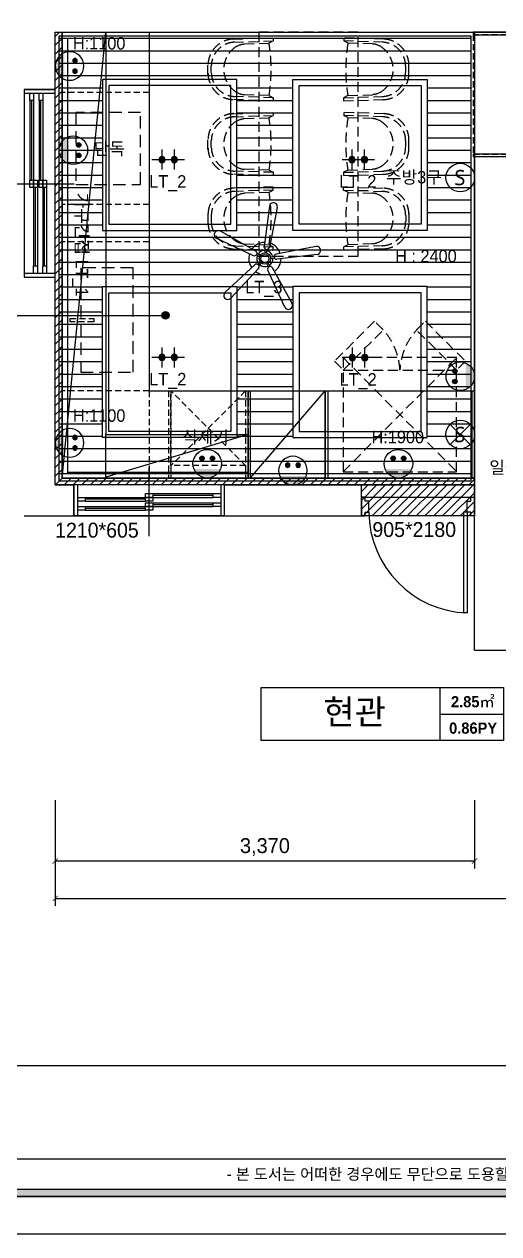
# Model space of a CAD drawing. Header units: inches. Extents: x 45519 to 207552, y -100391 to 47052.
# Drawn here: x 174498 to 178313, y 18587 to 28313 of the extents above; entities that cross this region are included whole.
import ezdxf
from ezdxf.enums import TextEntityAlignment as Align

# ---------------------------------------------------------------- set-up
doc = ezdxf.new("R2010")
doc.units = ezdxf.units.IN
doc.header["$LTSCALE"] = 100
doc.header["$MEASUREMENT"] = 0
doc.header["$PDSIZE"] = 700.071425
for name, pattern in [('DASHED', [0.75, 0.5, -0.25]), ('DASHEDX2', [1.5, 1, -0.5]), ('DH-HID2', [1.2, 0.8, -0.4]), ('HID2', [1, 0.5, -0.5])]:
    doc.linetypes.add(name, pattern=pattern)
for name, color, linetype in [('0-ELC TEXT', 7, 'Continuous'), ('03-TEXT', 3, 'Continuous'), ('03-WAL NEW', 3, 'Continuous'), ('06-FUR', 6, 'Continuous'), ('06-LIGHT', 4, 'Continuous'), ('07-DIM', 1, 'Continuous'), ('08-HAT', 8, 'Continuous'), ('2-con', 2, 'Continuous'), ('3.기호.계단선', 30, 'Continuous'), ('4-win', 4, 'Continuous'), ('7', 7, 'Continuous'), ('CEIL-LIGHT', 7, 'Continuous'), ('CO-BATH', 6, 'Continuous'), ('F-SYM', 7, 'Continuous'), ('FORM(YOURNAME)-11', 1, 'Continuous'), ('FU-FURM', 251, 'DH-HID2'), ('FUR', 8, 'DASHED'), ('RC-LIGHT', 7, 'Continuous'), ('도면층4', 4, 'Continuous'), ('도면층5', 5, 'Continuous'), ('설비', 140, 'Continuous')]:
    doc.layers.add(name, color=color, linetype=linetype)
doc.styles.add('YOURNAME', font='HY울릉도M.TTF')
doc.styles.add('넥슨고딕', font='NEXONLv1GothicBold.ttf')
doc.styles.add('마감재', font='stylu.ttf')
doc.styles.add('코레일둥고', font='Korail_Round_Gothic_Medium.ttf')
doc.dimstyles.new('벽치수 Copy of DIM-50', dxfattribs={"dimscale": 60, "dimtxt": 2, "dimasz": 0.7, "dimexe": 1, "dimexo": 1, "dimgap": 0.7, "dimtad": 1, "dimdec": 0, "dimzin": 1, "dimdsep": 46, "dimlunit": 6, "dimtxsty": '마감재', "dimblk": 'ARCHTICK', "dimcen": -0.09, "dimclrd": 1, "dimclre": 1, "dimclrt": 3, "dimadec": 0, "dimazin": 0, "dimtfac": 1, "dimtdec": 0, "dimtix": 1, "dimtmove": 2, "dimatfit": 0, "dimldrblk": 'ARCHTICK', "dimfxl": 0, "dimtolj": 1, "dimtzin": 0, "dimarcsym": 0})
pattern_1 = [(45, (69203.706, 3807.85), (-35.355339, 35.355339), [])]

# ---------------------------------------------------------------- blocks, each defined once
blk = doc.blocks.new('FORM-PLAN')
at = {"layer": 'FORM(YOURNAME)-11'}
h = blk.add_hatch(color=256, dxfattribs=at)
h.dxf.hatch_style = 1
h.paths.add_polyline_path([(-71444, 55115), (10556, 55115), (10556, 54915), (-71444, 54915)])
h.paths.add_polyline_path([(-71444, -2085), (10556, -2085), (10556, -2285), (-71444, -2285)])
at = {"layer": 'Defpoints', "color": 158}
blk.add_line((1346, -1285), (-71444, -1285), dxfattribs=at)
for points in [[(-71444, -2285), (10556, -2285), (10556, 55115), (-71444, 55115)], [(-69444, 53115), (-64, 53115), (-64, 1215), (-69444, 1215)]]:
    blk.add_lwpolyline(points, close=True, dxfattribs=at)
at = {"layer": 'FORM(YOURNAME)-11', "color": 250}
blk.add_lwpolyline([(-72444, -3285), (11556, -3285), (11556, 56115), (-72444, 56115)], close=True, dxfattribs=at)
at = {"layer": 'FORM(YOURNAME)-11'}
blk.add_lwpolyline([(-71444, -2085), (10556, -2085), (10556, -2285), (-71444, -2285)], close=True, dxfattribs=at)
at = {"layer": 'FORM(YOURNAME)-11', "color": 1, "style": 'YOURNAME'}
blk.add_text("- 본 도서는 어떠한 경우에도 무단으로 도용할 수 없으며 도용시 '지적재산권' 보호에 관한 법률에 의거, 법적 분쟁이 발생합니다.  또한 본 도서에 관한 모든 저작권은 당사에 있습니다. -", height=300, dxfattribs=at).set_placement((-32990, -1685), align=Align.MIDDLE_CENTER)
at = {"layer": 'FORM(YOURNAME)-11', "color": 3, "style": 'YOURNAME'}
for tag, height, p in [('1', 450, (9905, 18188)), ('2', 450, (9905, 17544)), ('3', 450, (9905, 16257)), ('4', 450, (9905, 14326)), ('5', 515, (9905, 12009)), ('6', 515, (9905, 9757)), ('7', 515, (9905, 7504)), ('8', 515, (9905, 5252)), ('9', 515, (9905, 2999)), ('10', 515, (5655, 811)), ('11', 515, (9905, 747)), ('12', 515, (5655, -1441)), ('13', 515, (9905, -1441))]:
    blk.add_attdef(tag, text='', height=height, dxfattribs=at).set_placement(p, align=Align.MIDDLE_RIGHT)
blk = doc.blocks.new('*U425')
at = {"layer": 'F-SYM', "xscale": 0.3, "yscale": 0.3, "zscale": 0.3}
blk.add_blockref('FORM-PLAN', (190585.1, 19572.3), dxfattribs=at)
blk = doc.blocks.new('_ArchTick')
at = {"color": 0, "linetype": 'ByBlock', "const_width": 0.15}
blk.add_lwpolyline([(-0.5, -0.5), (0.5, 0.5)], dxfattribs=at)
blk = doc.blocks.new('*D161')
at = {"layer": '07-DIM', "color": 1, "lineweight": -2}
for p, q in [((174747.9, 22073.9), (174747.9, 21523.9)), ((178117.9, 22073.9), (178117.9, 21523.9)), ((178117.9, 21583.9), (174747.9, 21583.9))]:
    blk.add_line(p, q, dxfattribs=at)
at = {"layer": 'Defpoints', "color": 0}
for p in [(174747.9, 22133.9), (178117.9, 22133.9), (174747.9, 21583.9)]:
    blk.add_point(p, dxfattribs=at)
at = {"layer": '07-DIM', "color": 1, "lineweight": -2, "xscale": 42, "yscale": 42, "zscale": 42, "rotation": 180}
blk.add_blockref('_ArchTick', (174747.9, 21583.9), dxfattribs=at)
at = {"layer": '07-DIM', "color": 1, "lineweight": -2, "xscale": 42, "yscale": 42, "zscale": 42}
blk.add_blockref('_ArchTick', (178117.9, 21583.9), dxfattribs=at)
at = {"layer": '07-DIM', "color": 3, "insert": (176432.9, 21697.1), "char_height": 120, "attachment_point": 5, "style": '마감재'}
blk.add_mtext('\\A1;3,370', dxfattribs=at)
blk = doc.blocks.new('*D162')
at = {"layer": '07-DIM', "color": 1, "lineweight": -2}
for p, q in [((174747.9, 22073.9), (174747.9, 21223.9)), ((185917.9, 22073.9), (185917.9, 21223.9)), ((174747.9, 21283.9), (185917.9, 21283.9))]:
    blk.add_line(p, q, dxfattribs=at)
at = {"layer": 'Defpoints', "color": 0}
for p in [(174747.9, 22133.9), (185917.9, 22133.9), (185917.9, 21283.9)]:
    blk.add_point(p, dxfattribs=at)
at = {"layer": '07-DIM', "color": 1, "lineweight": -2, "xscale": 42, "yscale": 42, "zscale": 42, "rotation": 180}
blk.add_blockref('_ArchTick', (174747.9, 21283.9), dxfattribs=at)
at = {"layer": '07-DIM', "color": 1, "lineweight": -2, "xscale": 42, "yscale": 42, "zscale": 42}
blk.add_blockref('_ArchTick', (185917.9, 21283.9), dxfattribs=at)
at = {"layer": '07-DIM', "color": 3, "insert": (180332.9, 21397.1), "char_height": 120, "attachment_point": 5, "style": '마감재'}
blk.add_mtext('\\A1;11,170', dxfattribs=at)
blk = doc.blocks.new('CELILNGPAN')
at = {"layer": '06-FUR', "color": 6}
for p, q in [((48717.2, -3709.4), (48676.4, -4034.6)), ((48781.1, -3721), (48717.1, -4041.2)), ((48291.6, -3966.9), (48588.2, -4106.2)), ((48322.4, -3909.7), (48607.1, -4069.5)), ((48682.4, -4085.6), (48687.2, -4056.2)), ((48695.2, -4087.7), (48700, -4058.3)), ((49093.7, -4034.6), (48771.7, -4096.2)), ((48638.6, -4116.2), (48612.1, -4102.6)), ((48644.6, -4104.7), (48618.1, -4091.1)), ((48645.1, -4158.1), (48623.9, -4179.1)), ((48654.2, -4167.3), (48633.1, -4188.3)), ((48696.1, -4174.1), (48709.5, -4200.7)), ((48707.7, -4168.3), (48721.1, -4194.9)), ((48725.1, -4117.8), (48754.5, -4113.2)), ((48727, -4130.6), (48756.5, -4126)), ((49102.3, -4098.9), (48778, -4137)), ((48360.1, -4404.3), (48600.1, -4182.9)), ((48404.9, -4451.3), (48629.1, -4212.2)), ((48842.1, -4521.2), (48705.7, -4224.6)), ((48900.6, -4493.1), (48742.5, -4206))]:
    blk.add_line(p, q, dxfattribs=at)
for radius in [45.4, 32.5]:
    blk.add_circle((48681.6, -4131), radius, dxfattribs=at)
for centre, radius, start, end in [((48749.2, -3715.2), 32.5, 349.67004, 169.67004), ((48307, -3938.3), 32.5, 61.67004, 241.67004), ((48681.6, -4131), 129.8, 90.46508, 143.07798), ((48597.7, -4087.9), 20.6, 242.77338, 62.77338), ((48681.6, -4131), 64.9, 86.51255, 147.03421), ((48696.7, -4037.9), 20.6, 170.77338, 350.77338), ((48681.6, -4131), 64.9, 14.51255, 75.03421), ((48681.6, -4131), 129.8, 18.46508, 71.07798), ((49098, -4066.8), 32.5, 277.67004, 97.67004), ((48681.6, -4131), 129.8, 162.46508, 215.07798), ((48614.6, -4197.5), 20.6, 314.77338, 134.77338), ((48681.6, -4131), 64.9, 158.51255, 219.03421), ((48681.6, -4131), 64.9, 230.51255, 291.03421), ((48681.6, -4131), 64.9, 302.51255, 3.03421), ((48774.9, -4116.6), 20.6, 98.77338, 278.77338), ((48681.6, -4131), 129.8, 306.46508, 359.07798), ((48681.6, -4131), 129.8, 234.46508, 287.07798), ((48724.1, -4215.3), 20.6, 26.77338, 206.77338), ((48382.5, -4427.8), 32.5, 133.67004, 313.67004), ((48871.4, -4507.2), 32.5, 205.67004, 25.67004)]:
    blk.add_arc(centre, radius, start, end, dxfattribs=at)
blk = doc.blocks.new('vudauseh2')
at = {"layer": '2-con'}
for p, q in [((174147.9, 9968.8), (174147.9, 10428.8)), ((173897.9, 9968.8), (174147.9, 9968.8)), ((177517.9, 9428.8), (177767.9, 9428.8)), ((177517.9, 5458.8), (177517.9, 9428.8)), ((173897.9, 8458.8), (174147.9, 8458.8)), ((174147.9, 6788.8), (174147.9, 8458.8)), ((174147.9, 6788.8), (174297.9, 6788.8)), ((174297.9, 6538.8), (174297.9, 6788.8)), ((175507.9, 6788.8), (176607.9, 6788.8)), ((175507.9, 6538.8), (175507.9, 6788.8)), ((176607.9, 6538.8), (176607.9, 6788.8)), ((173897.9, 6538.8), (174297.9, 6538.8)), ((175507.9, 6538.8), (176607.9, 6538.8)), ((177517.9, 5458.8), (177767.9, 5458.8))]:
    blk.add_line(p, q, dxfattribs=at)
blk.add_lwpolyline([(174147.9, 10428.8), (177767.9, 10428.8)], dxfattribs=at)
at = {"layer": '4-win'}
for points in [[(173897.9, 8458.8), (174147.9, 8458.8), (174147.9, 9968.8), (173897.9, 9968.8)], [(173897.9, 9938.8), (174147.9, 9938.8), (174147.9, 9968.8), (173897.9, 9968.8)], [(173897.9, 8458.8), (174147.9, 8458.8), (174147.9, 8488.8), (173897.9, 8488.8)], [(175507.9, 6538.8), (175507.9, 6788.8), (174297.9, 6788.8), (174297.9, 6538.8)], [(174327.9, 6538.8), (174327.9, 6788.8), (174297.9, 6788.8), (174297.9, 6538.8)], [(175507.9, 6538.8), (175507.9, 6788.8), (175477.9, 6788.8), (175477.9, 6538.8)]]:
    blk.add_lwpolyline(points, close=True, dxfattribs=at)
at = {"layer": '도면층4'}
for p, q in [((173958.7, 9240.1), (173958.7, 9878.8)), ((174032.5, 9240.1), (174032.5, 9878.8)), ((173728.7, 9208.8), (174298.7, 9208.8)), ((173988.7, 8548.8), (173988.7, 9180.1)), ((174062.5, 8548.8), (174062.5, 9180.1)), ((174902.9, 6377.4), (174902.9, 6927.4)), ((174872.9, 6673.4), (174387.9, 6673.4)), ((175417.9, 6703.4), (174932.9, 6703.4)), ((175417.9, 6629.6), (174932.9, 6629.6)), ((176607.9, 6688.8), (177517.9, 6688.8)), ((175507.9, 6538.8), (174297.9, 6538.8)), ((174872.9, 6599.6), (174387.9, 6599.6)), ((177517.9, 6538.8), (176607.9, 6538.8)), ((177427.9, 6568.8), (177427.9, 5759.4)), ((177457.9, 6568.8), (177427.9, 6568.8)), ((177457.9, 6568.8), (177457.9, 5758.8)), ((177457.9, 5758.8), (177427.9, 5758.8))]:
    blk.add_line(p, q, dxfattribs=at)
for points in [[(173973.7, 9878.8), (173943.7, 9878.8), (173943.7, 9938.8), (173973.7, 9938.8)], [(174047.5, 9878.8), (174017.5, 9878.8), (174017.5, 9938.8), (174047.5, 9938.8)], [(173973.7, 9180.1), (173943.7, 9180.1), (173943.7, 9240.1), (173973.7, 9240.1)], [(174003.7, 9180.1), (173973.7, 9180.1), (173973.7, 9240.1), (174003.7, 9240.1)], [(174047.5, 9180.1), (174017.5, 9180.1), (174017.5, 9240.1), (174047.5, 9240.1)], [(174077.5, 9180.1), (174047.5, 9180.1), (174047.5, 9240.1), (174077.5, 9240.1)], [(174003.7, 8488.8), (173973.7, 8488.8), (173973.7, 8548.8), (174003.7, 8548.8)], [(174077.5, 8488.8), (174047.5, 8488.8), (174047.5, 8548.8), (174077.5, 8548.8)], [(174932.9, 6718.4), (174932.9, 6688.4), (174872.9, 6688.4), (174872.9, 6718.4)], [(175477.9, 6718.4), (175477.9, 6688.4), (175417.9, 6688.4), (175417.9, 6718.4)], [(174387.9, 6688.4), (174387.9, 6658.4), (174327.9, 6658.4), (174327.9, 6688.4)], [(174387.9, 6614.6), (174387.9, 6584.6), (174327.9, 6584.6), (174327.9, 6614.6)], [(174932.9, 6688.4), (174932.9, 6658.4), (174872.9, 6658.4), (174872.9, 6688.4)], [(174932.9, 6644.6), (174932.9, 6614.6), (174872.9, 6614.6), (174872.9, 6644.6)], [(174932.9, 6614.6), (174932.9, 6584.6), (174872.9, 6584.6), (174872.9, 6614.6)], [(175477.9, 6644.6), (175477.9, 6614.6), (175417.9, 6614.6), (175417.9, 6644.6)]]:
    blk.add_lwpolyline(points, close=True, dxfattribs=at)
for points in [[(176607.9, 6538.8), (176637.9, 6538.8), (176637.9, 6568.8), (176667.9, 6568.8), (176667.9, 6658.8), (176637.9, 6658.8), (176637.9, 6688.8), (176607.9, 6688.8), (176607.9, 6538.8)], [(177517.9, 6538.8), (177487.9, 6538.8), (177487.9, 6568.8), (177457.9, 6568.8), (177457.9, 6658.8), (177487.9, 6658.8), (177487.9, 6688.8), (177517.9, 6688.8), (177517.9, 6538.8)]]:
    blk.add_lwpolyline(points, dxfattribs=at)
at = {"layer": '도면층5'}
for p, q in [((173943.7, 9878.8), (173943.7, 9240.1)), ((173973.7, 9878.8), (173973.7, 9240.1)), ((174017.5, 9878.8), (174017.5, 9240.1)), ((174047.5, 9878.8), (174047.5, 9240.1)), ((173973.7, 9180.1), (173973.7, 8548.8)), ((174003.7, 9180.1), (174003.7, 8548.8)), ((174047.5, 9180.1), (174047.5, 8548.8)), ((174077.5, 9180.1), (174077.5, 8548.8)), ((174932.9, 6718.4), (175417.9, 6718.4)), ((174387.9, 6688.4), (174872.9, 6688.4)), ((174387.9, 6658.4), (174872.9, 6658.4)), ((174387.9, 6614.6), (174872.9, 6614.6)), ((174932.9, 6688.4), (175417.9, 6688.4)), ((174932.9, 6644.6), (175417.9, 6644.6)), ((174932.9, 6614.6), (175417.9, 6614.6)), ((174387.9, 6584.6), (174872.9, 6584.6))]:
    blk.add_line(p, q, dxfattribs=at)
blk.add_arc((177486.5, 6577.5), 818.7, 180.60969, 267.9973, dxfattribs=at)
at = {"layer": '도면층4', "style": '코레일둥고'}
for s, p in [('1210*605', (174146.4, 6364.6)), ('905*2180', (176696.7, 6369.9))]:
    blk.add_text(s, height=120, dxfattribs=at).set_placement(p)
blk = doc.blocks.new('CJSWJDEH')
at = {"layer": '03-WAL NEW'}
h = blk.add_hatch(dxfattribs=at)
h.set_pattern_fill('_USER', color=256, scale=50, angle=45, pattern_type=0)
h.set_pattern_definition(pattern_1)
h.paths.add_polyline_path([(202259.9, 28416.7), (203169.9, 28416.7), (203169.9, 28166.7), (202259.9, 28166.7)])
h = blk.add_hatch(dxfattribs=at)
h.set_pattern_fill('_USER', color=256, scale=50, angle=45, pattern_type=0)
h.set_pattern_definition(pattern_1)
h.paths.add_polyline_path([(202259.9, 28416.7), (203169.9, 28416.7), (203169.9, 28166.7), (202259.9, 28166.7)])
at = {"layer": '3.기호.계단선'}
h = blk.add_hatch(dxfattribs=at)
h.set_pattern_fill('_USER', color=8, scale=50, angle=45, pattern_type=0)
h.set_pattern_definition([(45, (50851.974, 3807.85), (-35.355339, 35.355339), [])])
h.paths.add_polyline_path([(199854.9, 32056.7), (199854.9, 28471.7), (203169.9, 28471.7), (203169.9, 28416.7), (199799.9, 28416.7), (199799.9, 32056.7)])
at = {"layer": '03-WAL NEW'}
blk.add_lwpolyline([(202259.9, 28416.7), (203169.9, 28416.7), (203169.9, 28166.7), (202259.9, 28166.7)], close=True, dxfattribs=at)
blk.add_lwpolyline([(202259.9, 28416.7), (203169.9, 28416.7), (203169.9, 28166.7), (202259.9, 28166.7)], close=True, dxfattribs=at)
at = {"layer": '06-FUR', "color": 8, "linetype": 'DASHEDX2'}
for points in [[(199965.1, 31411.7), (199965.1, 30831.7), (200485.1, 30831.7), (200485.1, 31411.7)], [(200424.8, 29321.7), (200424.8, 30161.7), (200004.8, 30161.7), (200004.8, 29321.7)]]:
    blk.add_lwpolyline(points, close=True, dxfattribs=at)
at = {"layer": '3.기호.계단선', "color": 8}
blk.add_lwpolyline([(199854.9, 32056.7), (199854.9, 28471.7), (203169.9, 28471.7), (203169.9, 28416.7), (199799.9, 28416.7), (199799.9, 32056.7), (199854.9, 32056.7)], dxfattribs=at)
at = {"layer": 'CO-BATH', "color": 8}
for p, q in [((201369.9, 28473), (201969.9, 29171.7)), ((201369.9, 28471.7), (201369.9, 29171.7))]:
    blk.add_line(p, q, dxfattribs=at)
for points in [[(199854.9, 32056.7), (200554.9, 32056.7), (200554.9, 31411.7), (200554.9, 31411.7), (200554.9, 29171.7), (203169.9, 29171.7), (203169.9, 28471.7), (199854.9, 28471.7), (199854.9, 32056.7)], [(201349.9, 28821.7), (201349.9, 28471.7), (199854.9, 28471.7), (199854.9, 32056.7), (200204.9, 32056.7), (200204.9, 28821.7), (201349.9, 28821.7), (200204.9, 28478.7), (200204.9, 28821.7)], [(199854.9, 28471.7), (200204.9, 32056.7)]]:
    blk.add_lwpolyline(points, dxfattribs=at)
for points in [[(203159.9, 32036.7), (203429.9, 32036.7), (203429.9, 32056.7), (203159.9, 32056.7)], [(203159.9, 31056.7), (203429.9, 31056.7), (203429.9, 31076.7), (203159.9, 31076.7)], [(201349.9, 29171.7), (201969.9, 29171.7), (201969.9, 28471.7), (201349.9, 28471.7)], [(201969.9, 29171.7), (201989.9, 29171.7), (201989.9, 28471.7), (201969.9, 28471.7)], [(203149.9, 29171.7), (203169.9, 29171.7), (203169.9, 28471.7), (203149.9, 28471.7)]]:
    blk.add_lwpolyline(points, close=True, dxfattribs=at)
at = {"layer": 'FU-FURM', "color": 8}
for p, q in [((201226.7, 32001.3), (201551.5, 32012.2)), ((202234.9, 32056.7), (201434.9, 32056.7)), ((201434.9, 32056.7), (201434.9, 30256.7)), ((201551.5, 32012.2), (201551.5, 31986.8)), ((202118.3, 32012.2), (202118.2, 31986.8)), ((202443, 32001.3), (202118.3, 32012.2)), ((202234.9, 30256.7), (202234.9, 32056.7)), ((201233.4, 31976.2), (201551.5, 31986.8)), ((201253, 31941), (201257.2, 31943.2)), ((201257.2, 31943.2), (201262, 31945.4)), ((201262, 31945.4), (201267, 31947.6)), ((201267, 31947.6), (201272.3, 31949.8)), ((201272.3, 31949.8), (201277.5, 31951.8)), ((201277.5, 31951.8), (201282.7, 31953.7)), ((201282.7, 31953.7), (201287.5, 31955.4)), ((201287.5, 31955.4), (201291.9, 31956.9)), ((201291.9, 31956.9), (201295.9, 31958.1)), ((201295.9, 31958.1), (201299.5, 31959.1)), ((201299.5, 31959.1), (201302.9, 31959.8)), ((201302.9, 31959.8), (201306.2, 31960.4)), ((201306.2, 31960.4), (201309.3, 31960.9)), ((201309.3, 31960.9), (201312.5, 31961.4)), ((201312.5, 31961.4), (201315.8, 31961.7)), ((201315.8, 31961.7), (201319.2, 31962.1)), ((201319.2, 31962.1), (201517.7, 31968.8)), ((201517.7, 31969.9), (201551.5, 31986.8)), ((202436.4, 31976.2), (202118.2, 31986.8)), ((202152.1, 31969.9), (202118.2, 31986.8)), ((202350.6, 31962.1), (202152, 31968.8)), ((202354, 31961.7), (202350.6, 31962.1)), ((202357.3, 31961.4), (202354, 31961.7)), ((202360.4, 31960.9), (202357.3, 31961.4)), ((202363.6, 31960.4), (202360.4, 31960.9)), ((202366.9, 31959.8), (202363.6, 31960.4)), ((202370.2, 31959.1), (202366.9, 31959.8)), ((202373.9, 31958.1), (202370.2, 31959.1)), ((202377.8, 31956.9), (202373.9, 31958.1)), ((202382.2, 31955.4), (202377.8, 31956.9)), ((202387.1, 31953.7), (202382.2, 31955.4)), ((202392.2, 31951.8), (202387.1, 31953.7)), ((202397.5, 31949.8), (202392.2, 31951.8)), ((202402.7, 31947.6), (202397.5, 31949.8)), ((202407.8, 31945.4), (202402.7, 31947.6)), ((202412.5, 31943.2), (202407.8, 31945.4)), ((202416.8, 31941), (202412.5, 31943.2)), ((201027.2, 31713.8), (201027.2, 31791.8)), ((201052.6, 31731.8), (201052.5, 31784.9)), ((202617.2, 31731.8), (202617.2, 31784.9)), ((202642.5, 31713.8), (202642.6, 31791.8)), ((201552.1, 31529.9), (201231.5, 31539.8)), ((201552.1, 31504.5), (201238, 31514.3)), ((201253.4, 31575), (201257.7, 31572.8)), ((201257.7, 31572.8), (201262.4, 31570.6)), ((201262.4, 31570.6), (201267.5, 31568.4)), ((201267.5, 31568.4), (201272.8, 31566.3)), ((201272.8, 31566.3), (201278, 31564.2)), ((201278, 31564.2), (201283.2, 31562.3)), ((201283.2, 31562.3), (201288, 31560.6)), ((201288, 31560.6), (201292.4, 31559.2)), ((201292.4, 31559.2), (201296.4, 31558)), ((201296.4, 31558), (201300, 31557)), ((201300, 31557), (201303.4, 31556.3)), ((201303.4, 31556.3), (201306.7, 31555.7)), ((201306.7, 31555.7), (201309.8, 31555.2)), ((201309.8, 31555.2), (201313, 31554.8)), ((201313, 31554.8), (201316.3, 31554.4)), ((201316.3, 31554.4), (201319.7, 31554)), ((201518.3, 31547.9), (201319.7, 31554)), ((201518.2, 31546.8), (201552.1, 31529.9)), ((201552.1, 31529.9), (201552.1, 31504.5)), ((202117.7, 31529.9), (202117.6, 31504.5)), ((202117.6, 31504.5), (202431.8, 31514.3)), ((202151.5, 31546.8), (202117.7, 31529.9)), ((202117.7, 31529.9), (202438.2, 31539.8)), ((202151.5, 31547.9), (202350.1, 31554)), ((202353.5, 31554.4), (202350.1, 31554)), ((202356.8, 31554.8), (202353.5, 31554.4)), ((202359.9, 31555.2), (202356.8, 31554.8)), ((202363.1, 31555.7), (202359.9, 31555.2)), ((202366.3, 31556.3), (202363.1, 31555.7)), ((202369.7, 31557), (202366.3, 31556.3)), ((202373.4, 31558), (202369.7, 31557)), ((202377.3, 31559.2), (202373.4, 31558)), ((202381.7, 31560.6), (202377.3, 31559.2)), ((202386.6, 31562.3), (202381.7, 31560.6)), ((202391.7, 31564.2), (202386.6, 31562.3)), ((202397, 31566.3), (202391.7, 31564.2)), ((202402.3, 31568.4), (202397, 31566.3)), ((202407.3, 31570.6), (202402.3, 31568.4)), ((202412.1, 31572.8), (202407.3, 31570.6)), ((202416.3, 31575), (202412.1, 31572.8)), ((201226.7, 31401.3), (201551.5, 31412.2)), ((201233.4, 31376.2), (201551.5, 31386.8)), ((201253, 31341), (201257.2, 31343.2)), ((201257.2, 31343.2), (201262, 31345.4)), ((201262, 31345.4), (201267, 31347.6)), ((201267, 31347.6), (201272.3, 31349.8)), ((201272.3, 31349.8), (201277.5, 31351.8)), ((201277.5, 31351.8), (201282.7, 31353.7)), ((201282.7, 31353.7), (201287.5, 31355.4)), ((201287.5, 31355.4), (201291.9, 31356.9)), ((201291.9, 31356.9), (201295.9, 31358.1)), ((201295.9, 31358.1), (201299.5, 31359.1)), ((201299.5, 31359.1), (201302.9, 31359.8)), ((201302.9, 31359.8), (201306.2, 31360.4)), ((201306.2, 31360.4), (201309.3, 31360.9)), ((201309.3, 31360.9), (201312.5, 31361.4)), ((201312.5, 31361.4), (201315.8, 31361.7)), ((201315.8, 31361.7), (201319.2, 31362.1)), ((201319.2, 31362.1), (201517.7, 31368.8)), ((201517.7, 31369.9), (201551.5, 31386.8)), ((201551.5, 31412.2), (201551.5, 31386.8)), ((202118.3, 31412.2), (202118.2, 31386.8)), ((202436.4, 31376.2), (202118.2, 31386.8)), ((202152.1, 31369.9), (202118.2, 31386.8)), ((202443, 31401.3), (202118.3, 31412.2)), ((202350.6, 31362.1), (202152, 31368.8)), ((202354, 31361.7), (202350.6, 31362.1)), ((202357.3, 31361.4), (202354, 31361.7)), ((202360.4, 31360.9), (202357.3, 31361.4)), ((202363.6, 31360.4), (202360.4, 31360.9)), ((202366.9, 31359.8), (202363.6, 31360.4)), ((202370.2, 31359.1), (202366.9, 31359.8)), ((202373.9, 31358.1), (202370.2, 31359.1)), ((202377.8, 31356.9), (202373.9, 31358.1)), ((202382.2, 31355.4), (202377.8, 31356.9)), ((202387.1, 31353.7), (202382.2, 31355.4)), ((202392.2, 31351.8), (202387.1, 31353.7)), ((202397.5, 31349.8), (202392.2, 31351.8)), ((202402.7, 31347.6), (202397.5, 31349.8)), ((202407.8, 31345.4), (202402.7, 31347.6)), ((202412.5, 31343.2), (202407.8, 31345.4)), ((202416.8, 31341), (202412.5, 31343.2)), ((201027.2, 31113.8), (201027.2, 31191.8)), ((201052.6, 31131.8), (201052.5, 31184.9)), ((202617.2, 31131.8), (202617.2, 31184.9)), ((202642.5, 31113.8), (202642.6, 31191.8)), ((201552.1, 30929.9), (201231.5, 30939.8)), ((201253.4, 30975), (201257.7, 30972.8)), ((201257.7, 30972.8), (201262.4, 30970.6)), ((201262.4, 30970.6), (201267.5, 30968.4)), ((201267.5, 30968.4), (201272.8, 30966.3)), ((201272.8, 30966.3), (201278, 30964.2)), ((201278, 30964.2), (201283.2, 30962.3)), ((201283.2, 30962.3), (201288, 30960.6)), ((201288, 30960.6), (201292.4, 30959.2)), ((201292.4, 30959.2), (201296.4, 30958)), ((201296.4, 30958), (201300, 30957)), ((201300, 30957), (201303.4, 30956.3)), ((201303.4, 30956.3), (201306.7, 30955.7)), ((201306.7, 30955.7), (201309.8, 30955.2)), ((201309.8, 30955.2), (201313, 30954.8)), ((201313, 30954.8), (201316.3, 30954.4)), ((201316.3, 30954.4), (201319.7, 30954)), ((201518.3, 30947.9), (201319.7, 30954)), ((201518.2, 30946.8), (201552.1, 30929.9)), ((201552.1, 30929.9), (201552.1, 30904.5)), ((202117.7, 30929.9), (202117.6, 30904.5)), ((202151.5, 30946.8), (202117.7, 30929.9)), ((202117.7, 30929.9), (202438.2, 30939.8)), ((202151.5, 30947.9), (202350.1, 30954)), ((202353.5, 30954.4), (202350.1, 30954)), ((202356.8, 30954.8), (202353.5, 30954.4)), ((202359.9, 30955.2), (202356.8, 30954.8)), ((202363.1, 30955.7), (202359.9, 30955.2)), ((202366.3, 30956.3), (202363.1, 30955.7)), ((202369.7, 30957), (202366.3, 30956.3)), ((202373.4, 30958), (202369.7, 30957)), ((202377.3, 30959.2), (202373.4, 30958)), ((202381.7, 30960.6), (202377.3, 30959.2)), ((202386.6, 30962.3), (202381.7, 30960.6)), ((202391.7, 30964.2), (202386.6, 30962.3)), ((202397, 30966.3), (202391.7, 30964.2)), ((202402.3, 30968.4), (202397, 30966.3)), ((202407.3, 30970.6), (202402.3, 30968.4)), ((202412.1, 30972.8), (202407.3, 30970.6)), ((202416.3, 30975), (202412.1, 30972.8)), ((201552.1, 30904.5), (201238, 30914.3)), ((202117.6, 30904.5), (202431.8, 30914.3)), ((201552.1, 30786.4), (201231.5, 30776.4)), ((201552.1, 30811.8), (201238, 30802)), ((201253.4, 30741.3), (201257.7, 30743.5)), ((201257.7, 30743.5), (201262.4, 30745.7)), ((201262.4, 30745.7), (201267.5, 30747.9)), ((201267.5, 30747.9), (201272.8, 30750)), ((201272.8, 30750), (201278, 30752.1)), ((201278, 30752.1), (201283.2, 30754)), ((201283.2, 30754), (201288, 30755.7)), ((201288, 30755.7), (201292.4, 30757.1)), ((201292.4, 30757.1), (201296.4, 30758.3)), ((201296.4, 30758.3), (201300, 30759.2)), ((201300, 30759.2), (201303.4, 30760)), ((201303.4, 30760), (201306.7, 30760.6)), ((201306.7, 30760.6), (201309.8, 30761.1)), ((201309.8, 30761.1), (201313, 30761.5)), ((201313, 30761.5), (201316.3, 30761.9)), ((201316.3, 30761.9), (201319.7, 30762.2)), ((201518.3, 30768.4), (201319.7, 30762.2)), ((201518.2, 30769.5), (201552.1, 30786.4)), ((201552.1, 30786.4), (201552.1, 30811.8)), ((202117.6, 30811.8), (202431.8, 30802)), ((202117.7, 30786.4), (202117.6, 30811.8)), ((202117.7, 30786.4), (202438.2, 30776.4)), ((202151.5, 30769.5), (202117.7, 30786.4)), ((202151.5, 30768.4), (202350.1, 30762.2)), ((202353.5, 30761.9), (202350.1, 30762.2)), ((202356.8, 30761.5), (202353.5, 30761.9)), ((202359.9, 30761.1), (202356.8, 30761.5)), ((202363.1, 30760.6), (202359.9, 30761.1)), ((202366.3, 30760), (202363.1, 30760.6)), ((202369.7, 30759.2), (202366.3, 30760)), ((202373.4, 30758.3), (202369.7, 30759.2)), ((202377.3, 30757.1), (202373.4, 30758.3)), ((202381.7, 30755.7), (202377.3, 30757.1)), ((202386.6, 30754), (202381.7, 30755.7)), ((202391.7, 30752.1), (202386.6, 30754)), ((202397, 30750), (202391.7, 30752.1)), ((202402.3, 30747.9), (202397, 30750)), ((202407.3, 30745.7), (202402.3, 30747.9)), ((202412.1, 30743.5), (202407.3, 30745.7)), ((202416.3, 30741.3), (202412.1, 30743.5)), ((201027.2, 30602.4), (201027.2, 30524.5)), ((201052.6, 30584.4), (201052.5, 30531.3)), ((202617.2, 30584.4), (202617.2, 30531.3)), ((202642.5, 30602.4), (202642.6, 30524.5)), ((201253, 30375.3), (201257.2, 30373.1)), ((201257.2, 30373.1), (201262, 30370.9)), ((201262, 30370.9), (201267, 30368.7)), ((201267, 30368.7), (201272.3, 30366.5)), ((201272.3, 30366.5), (201277.5, 30364.4)), ((201277.5, 30364.4), (201282.7, 30362.5)), ((201282.7, 30362.5), (201287.5, 30360.8)), ((201287.5, 30360.8), (201291.9, 30359.4)), ((201291.9, 30359.4), (201295.9, 30358.2)), ((201295.9, 30358.2), (201299.5, 30357.2)), ((201299.5, 30357.2), (201302.9, 30356.4)), ((201302.9, 30356.4), (201306.2, 30355.8)), ((201306.2, 30355.8), (201309.3, 30355.3)), ((201309.3, 30355.3), (201312.5, 30354.9)), ((201312.5, 30354.9), (201315.8, 30354.5)), ((201315.8, 30354.5), (201319.2, 30354.2)), ((201319.2, 30354.2), (201517.7, 30347.5)), ((201517.7, 30346.4), (201551.5, 30329.5)), ((202152.1, 30346.4), (202118.2, 30329.5)), ((202350.6, 30354.2), (202152, 30347.5)), ((202354, 30354.5), (202350.6, 30354.2)), ((202357.3, 30354.9), (202354, 30354.5)), ((202360.4, 30355.3), (202357.3, 30354.9)), ((202363.6, 30355.8), (202360.4, 30355.3)), ((202366.9, 30356.4), (202363.6, 30355.8)), ((202370.2, 30357.2), (202366.9, 30356.4)), ((202373.9, 30358.2), (202370.2, 30357.2)), ((202377.8, 30359.4), (202373.9, 30358.2)), ((202382.2, 30360.8), (202377.8, 30359.4)), ((202387.1, 30362.5), (202382.2, 30360.8)), ((202392.2, 30364.4), (202387.1, 30362.5)), ((202397.5, 30366.5), (202392.2, 30364.4)), ((202402.7, 30368.7), (202397.5, 30366.5)), ((202407.8, 30370.9), (202402.7, 30368.7)), ((202412.5, 30373.1), (202407.8, 30370.9)), ((202416.8, 30375.3), (202412.5, 30373.1)), ((201226.7, 30314.9), (201551.5, 30304.1)), ((201233.4, 30340.1), (201551.5, 30329.5)), ((201434.9, 30256.7), (202234.9, 30256.7)), ((201551.5, 30304.1), (201551.5, 30329.5)), ((202436.4, 30340.1), (202118.2, 30329.5)), ((202118.3, 30304.1), (202118.2, 30329.5)), ((202443, 30314.9), (202118.3, 30304.1)), ((202113.9, 28521.7), (203025.9, 29439.7)), ((202113.9, 29439.7), (203025.9, 28521.7)), ((202113.9, 29339.7), (203025.9, 29339.7))]:
    blk.add_line(p, q, dxfattribs=at)
for points in [[(202043.2, 29410.4), (202113.9, 29339.7), (202436.3, 29662.1), (202365.6, 29732.8), (202043.2, 29410.4)], [(203096.6, 29410.4), (203025.9, 29339.7), (202703.4, 29662.1), (202774.2, 29732.8), (203096.6, 29410.4)]]:
    blk.add_lwpolyline(points, dxfattribs=at)
blk.add_lwpolyline([(202113.9, 28521.7), (203025.9, 28521.7), (203025.9, 29439.7), (202113.9, 29439.7)], close=True, dxfattribs=at)
for centre, radius, start, end in [((201240.8, 31788.4), 213.6, 91.35671, 179.233), ((202429, 31788.4), 213.6, 0.767, 88.64329), ((201248.1, 31782.1), 194.3, 91.35653, 179.23304), ((201372.6, 31758.1), 218.5, 123.19496, 236.94725), ((201372.6, 31758.1), 218.5, 111.66998, 111.79281), ((200204.3, 31756.7), 1330.6, 350.92322, 9.2189), ((203465.5, 31756.7), 1330.6, 170.7811, 189.07678), ((202297.1, 31758.1), 218.5, 68.20719, 68.33002), ((202297.1, 31758.1), 218.5, 303.05275, 56.80504), ((202421.7, 31782.1), 194.3, 0.76696, 88.64347), ((201240.9, 31727.5), 213.6, 180.90916, 268.7855), ((201248.2, 31733.8), 194.3, 180.90924, 268.78542), ((202421.6, 31733.8), 194.3, 271.21458, 359.09076), ((202428.9, 31727.5), 213.6, 271.2145, 359.09084), ((201372.6, 31758.1), 218.5, 248.34937, 248.47219), ((202297.1, 31758.1), 218.5, 291.52781, 291.65063), ((201240.8, 31188.4), 213.6, 91.35671, 179.233), ((201248.1, 31182.1), 194.3, 91.35653, 179.23304), ((201372.6, 31158.1), 218.5, 123.19496, 236.94725), ((201372.6, 31158.1), 218.5, 111.66998, 111.79281), ((200204.3, 31156.7), 1330.6, 350.92322, 9.2189), ((203465.5, 31156.7), 1330.6, 170.7811, 189.07678), ((202297.1, 31158.1), 218.5, 68.20719, 68.33002), ((202297.1, 31158.1), 218.5, 303.05275, 56.80504), ((202421.7, 31182.1), 194.3, 0.76696, 88.64347), ((202429, 31188.4), 213.6, 0.767, 88.64329), ((201240.9, 31127.5), 213.6, 180.90916, 268.7855), ((201248.2, 31133.8), 194.3, 180.90924, 268.78542), ((202421.6, 31133.8), 194.3, 271.21458, 359.09076), ((202428.9, 31127.5), 213.6, 271.2145, 359.09084), ((201372.6, 31158.1), 218.5, 248.34937, 248.47219), ((202297.1, 31158.1), 218.5, 291.52781, 291.65063), ((201240.9, 30588.8), 213.6, 91.2145, 179.09084), ((201248.2, 30582.4), 194.3, 91.21458, 179.09076), ((201372.6, 30558.1), 218.5, 123.05275, 236.80504), ((201372.6, 30558.1), 218.5, 111.52781, 111.65063), ((200204.3, 30559.6), 1330.6, 350.7811, 9.07678), ((203465.5, 30559.6), 1330.6, 170.92322, 189.2189), ((202297.1, 30558.1), 218.5, 68.34937, 68.47219), ((202297.1, 30558.1), 218.5, 303.19496, 56.94725), ((202421.6, 30582.4), 194.3, 0.90924, 88.78542), ((202428.9, 30588.8), 213.6, 0.90916, 88.7855), ((201240.8, 30527.8), 213.6, 180.767, 268.64329), ((201248.1, 30534.1), 194.3, 180.76696, 268.64347), ((202421.7, 30534.1), 194.3, 271.35653, 359.23304), ((202429, 30527.8), 213.6, 271.35671, 359.233), ((201372.6, 30558.1), 218.5, 248.20719, 248.33002), ((202297.1, 30558.1), 218.5, 291.66998, 291.79281), ((202057.1, 29316.2), 513.3, 2.62419, 47.62419), ((203082.6, 29316.2), 513.3, 132.37581, 177.37581)]:
    blk.add_arc(centre, radius, start, end, dxfattribs=at)
at = {"layer": 'FUR', "color": 8}
for p, q in [((200554.9, 31571.7), (199854.9, 31571.7)), ((200554.9, 30671.7), (199854.9, 30671.7)), ((200554.9, 30371.7), (199854.9, 30371.7)), ((200554.9, 29171.7), (199854.9, 29171.7)), ((200554.9, 29171.7), (200554.9, 28471.7)), ((200709.9, 29171.7), (200709.9, 28471.7)), ((201329.9, 28571.7), (200729.9, 29171.7)), ((201329.9, 29171.7), (200729.9, 28571.7)), ((200729.9, 29171.7), (200729.9, 28471.7)), ((201329.9, 29171.7), (201329.9, 28471.7)), ((201349.9, 29171.7), (201349.9, 28471.7))]:
    blk.add_line(p, q, dxfattribs=at)
for points in [[(203159.9, 31076.7), (203429.9, 31076.7), (203429.9, 32036.7), (203159.9, 32036.7)], [(199918.4, 29755.3), (200109.3, 29755.3), (200109.3, 29728.1), (199918.4, 29728.1)], [(201329.9, 28571.7), (200729.9, 28571.7), (200729.9, 29171.7), (201329.9, 29171.7)]]:
    blk.add_lwpolyline(points, close=True, dxfattribs=at)
blk.add_blockref('vudauseh2', (25652, 21627.9))
blk = doc.blocks.new('egoo')
at = {"layer": '설비'}
h = blk.add_hatch(color=140, dxfattribs=at)
edge = h.paths.add_edge_path()
edge.add_arc((1015645, 443434), 22.3, 0, 360)
h = blk.add_hatch(color=140, dxfattribs=at)
edge = h.paths.add_edge_path()
edge.add_arc((1015748, 443434), 22.3, 0, 360)
h = blk.add_hatch(color=140, dxfattribs=at)
edge = h.paths.add_edge_path()
edge.add_line((1015826, 443329), (1015567, 443329))
edge.add_ellipse((1015696, 443381), major_axis=(99, 99), ratio=1, start_angle=156.9578, end_angle=293.0422)
at = {"layer": '설비', "color": 140}
for centre, radius in [((1015696, 443381), 140), ((1015645, 443434), 22.3), ((1015748, 443434), 22.3)]:
    blk.add_circle(centre, radius, dxfattribs=at)
blk = doc.blocks.new('SW')
at = {"layer": '설비', "color": 140}
blk.add_circle((11533254, -14277699), 184, dxfattribs=at)
at = {"layer": '설비', "color": 140, "insert": (11533320, -14277601), "char_height": 197.14, "attachment_point": 3, "style": '코레일둥고'}
blk.add_mtext_dynamic_manual_height_columns('{\\fMalgun Gothic|b0|i0|c129|p50;S}', width=314.33, gutter_width=2.19, heights=[0], dxfattribs=at)
blk = doc.blocks.new('ZHSTPSXMCNRK')
at = {"layer": '설비'}
h = blk.add_hatch(color=10, dxfattribs=at)
edge = h.paths.add_edge_path()
edge.add_arc((124791.9, 27386.8), 18.3, 0, 360)
h = blk.add_hatch(color=10, dxfattribs=at)
edge = h.paths.add_edge_path()
edge.add_arc((124876, 27386.8), 18.3, 0, 360)
h = blk.add_hatch(color=10, dxfattribs=at)
edge = h.paths.add_edge_path()
edge.add_line((124940.6, 27300.8), (124727.3, 27300.8))
edge.add_ellipse((124834, 27343.8), major_axis=(81.3, 81.3), ratio=1, start_angle=156.95778, end_angle=293.04222)
at = {"layer": '설비', "color": 10}
for centre, radius in [((124834, 27343.8), 115), ((124791.9, 27386.8), 18.3), ((124876, 27386.8), 18.3)]:
    blk.add_circle(centre, radius, dxfattribs=at)
blk = doc.blocks.new('1')
at = {"linetype": 'Continuous'}
h = blk.add_hatch(color=4, dxfattribs=at)
h.dxf.hatch_style = 1
edge = h.paths.add_edge_path()
edge.add_arc((11539653, -14273504), 37.5, 0, 360)
at = {"color": 1, "linetype": 'Continuous'}
for p, q in [((11539653, -14273637), (11539653, -14273370)), ((11539520, -14273504), (11539787, -14273504))]:
    blk.add_line(p, q, dxfattribs=at)
at = {"color": 4, "linetype": 'Continuous'}
for radius in [41.5, 37.5]:
    blk.add_circle((11539653, -14273504), radius, dxfattribs=at)

msp = doc.modelspace()

# ---------------------------------------------------------------- hatches: boundary and pattern name
at = {"layer": '0-ELC TEXT'}
h = msp.add_hatch(color=256, dxfattribs=at)
h.dxf.hatch_style = 1
edge = h.paths.add_edge_path()
edge.add_arc((175633.5, 25972), 30, 0, 360)
at = {"layer": '08-HAT'}
h = msp.add_hatch(dxfattribs=at)
h.set_pattern_fill('_USER', color=256, scale=100, pattern_type=0)
h.set_pattern_definition([(0, (0, 0), (0, 100), [])])
h.paths.add_polyline_path([(174777.9, 28218.8), (178087.9, 28218.8), (178087.9, 24638.8), (174777.9, 24638.8)])
h.paths.add_polyline_path([(177737.9, 26653.8), (176657.9, 26653.8), (176657.9, 27868.8), (177737.9, 27868.8)], flags=16)
h.paths.add_polyline_path([(176207.9, 27868.8), (175127.9, 27868.8), (175127.9, 26653.8), (176207.9, 26653.8)], flags=16)
h.paths.add_polyline_path([(175127.9, 26203.8), (176207.9, 26203.8), (176207.9, 24988.8), (175127.9, 24988.8)], flags=16)
h.paths.add_polyline_path([(176657.9, 24988.8), (177737.9, 24988.8), (177737.9, 26203.8), (176657.9, 26203.8)], flags=16)

# ---------------------------------------------------------------- linework, layer by layer
at = {"layer": '0-ELC TEXT'}
for p, q in [((174298.1, 25972), (175633.5, 25972)), ((177842, 22553.8), (177842, 22978.3)), ((177842, 22766), (178351.6, 22766))]:
    msp.add_line(p, q, dxfattribs=at)
msp.add_lwpolyline([(176402, 22978.3), (178351.6, 22978.3), (178351.6, 22553.8), (176402, 22553.8)], close=True, dxfattribs=at)
msp.add_circle((175633.5, 25972), 30, dxfattribs=at)
at = {"layer": 'CEIL-LIGHT'}
for points in [[(174747.9, 28248.8), (178117.9, 28248.8), (178117.9, 24608.8), (174747.9, 24608.8)], [(174777.9, 28218.8), (178087.9, 28218.8), (178087.9, 24638.8), (174777.9, 24638.8)], [(176207.9, 27868.8), (175127.9, 27868.8), (175127.9, 26653.8), (176207.9, 26653.8)], [(176157.9, 27818.8), (175177.9, 27818.8), (175177.9, 26703.8), (176157.9, 26703.8)], [(177737.9, 26653.8), (176657.9, 26653.8), (176657.9, 27868.8), (177737.9, 27868.8)], [(177687.9, 26703.8), (176707.9, 26703.8), (176707.9, 27818.8), (177687.9, 27818.8)], [(175127.9, 26203.8), (176207.9, 26203.8), (176207.9, 24988.8), (175127.9, 24988.8)], [(176657.9, 24988.8), (177737.9, 24988.8), (177737.9, 26203.8), (176657.9, 26203.8)], [(175177.9, 26153.8), (176157.9, 26153.8), (176157.9, 25038.8), (175177.9, 25038.8)], [(176707.9, 25038.8), (177687.9, 25038.8), (177687.9, 26153.8), (176707.9, 26153.8)]]:
    msp.add_lwpolyline(points, close=True, dxfattribs=at)
at = {"layer": 'CEIL-LIGHT', "color": 10, "linetype": 'HID2', "const_width": 10}
msp.add_lwpolyline([(176297.9, 24708.8), (174847.9, 24708.8), (174847.9, 28200)], dxfattribs=at)
at = {"layer": '설비', "color": 10, "const_width": 10}
for points in [[(177921.6, 24932.5), (178084.2, 25095.2)], [(178084.2, 24932.5), (177921.6, 25095.2)]]:
    msp.add_lwpolyline(points, dxfattribs=at)

# ---------------------------------------------------------------- block references
msp.add_blockref('CJSWJDEH', (-25052, -3807.9))
at = {"layer": '06-LIGHT'}
msp.add_blockref('CELILNGPAN', (127751.3, 30559.9), dxfattribs=at)
at = {"layer": '7'}
msp.add_blockref('*U425', (0, 0), dxfattribs=at)
at = {"layer": 'RC-LIGHT', "xscale": -0.6024096385271789, "yscale": 0.6024096385271789, "zscale": 0.6024096385271789}
for p in [(7127203.9, 8625720.1), (7127303.9, 8625720.1), (7128731.4, 8625720.1), (7128831.4, 8625720.1), (7127203.9, 8624130.1), (7127303.9, 8624130.1), (7128733.9, 8624128.7), (7128833.9, 8624128.7)]:
    msp.add_blockref('1', p, dxfattribs=at)
at = {"layer": '설비', "color": 140, "yscale": 0.8214285869294655, "zscale": 0.8214285869294655}
for p, xscale, rotation in [((-189343.3, -806344.8), -0.8214285869294655, 270), ((542209.1, -808839.7), 0.8214285869294655, 90.00000000000001), ((-189343.3, -809374.8), -0.8214285869294655, 270)]:
    msp.add_blockref('egoo', p, dxfattribs=dict(at, xscale=xscale, rotation=rotation))
at = {"layer": '설비', "color": 140, "rotation": 270}
msp.add_blockref('ZHSTPSXMCNRK', (147549.1, 152134), dxfattribs=at)
at = {"layer": '설비', "color": 140}
for name, p, xscale, yscale, zscale in [('SW', (-7030280.9, 8950641.9), 0.625, 0.625, 0.625), ('SW', (-7030280.9, 8948576), 0.625, 0.625, 0.625), ('egoo', (1010980, -339482.4), -0.8214285869294655, 0.8214285869294655, 0.8214285869294655)]:
    msp.add_blockref(name, p, dxfattribs=dict(at, xscale=xscale, yscale=yscale, zscale=zscale))
for p in [(51135, -2565), (52671.6, -2565)]:
    msp.add_blockref('ZHSTPSXMCNRK', p, dxfattribs=at)

# ---------------------------------------------------------------- texts
at = {"layer": '0-ELC TEXT', "style": '코레일둥고'}
msp.add_text('H : 2400', height=100, dxfattribs=at).set_placement((177479.8, 26398.5))
at = {"layer": '03-TEXT'}
for s, height, style, p in [('현관', 200, '코레일둥고', (177153.6, 22682.7)), ('2.85㎡', 90, '넥슨고딕', (178104.2, 22820.1)), ('0.86PY', 90, '넥슨고딕', (178106.1, 22607.9))]:
    msp.add_text(s, height=height, dxfattribs=dict(at, style=style)).set_placement(p, align=Align.CENTER)
at = {"layer": '설비', "color": 10, "style": '코레일둥고'}
for s, p in [('H:1100', (174889.8, 28109.6)), ('단독', (175056.6, 27262.3)), ('주방3구', (177405.9, 27032.9)), ('H:1100', (174889.8, 25116)), ('식세기', (175766, 24943.4)), ('H:1900', (177290, 24943.4)), ('일괄 융 1구', (178236.3, 24698.8))]:
    msp.add_text(s, height=100, dxfattribs=at).set_placement(p)
at = {"layer": '설비', "color": 30, "style": '코레일둥고'}
for s, p in [('LT_2', (175502.9, 26999.2)), ('LT_2', (177030.4, 26999.2)), ('LT_3', (176275.2, 26149.6)), ('LT_2', (175502.9, 25409.2)), ('LT_2', (177032.9, 25407.2))]:
    msp.add_text(s, height=100, dxfattribs=at).set_placement(p)
msp.add_text('가구간접 LT_1', height=100, rotation=270, dxfattribs=at).set_placement((174912.4, 26959))

# ---------------------------------------------------------------- dimensions: what is measured, and where the dimension line sits
at = {"layer": '07-DIM'}
for base, p1, p2, picture, middle in [((174747.9, 21583.9), (178117.9, 22133.9), (174747.9, 22133.9), '*D161', (176432.9, 21697.1)), ((185917.9, 21283.9), (174747.9, 22133.9), (185917.9, 22133.9), '*D162', (180332.9, 21397.1))]:
    dim = msp.add_linear_dim(base=base, p1=p1, p2=p2, dimstyle='벽치수 Copy of DIM-50', dxfattribs=at)
    dim.commit()
    dim.dimension.update_dxf_attribs({"geometry": picture, "text_midpoint": middle})

doc.saveas('drawing.dxf')
